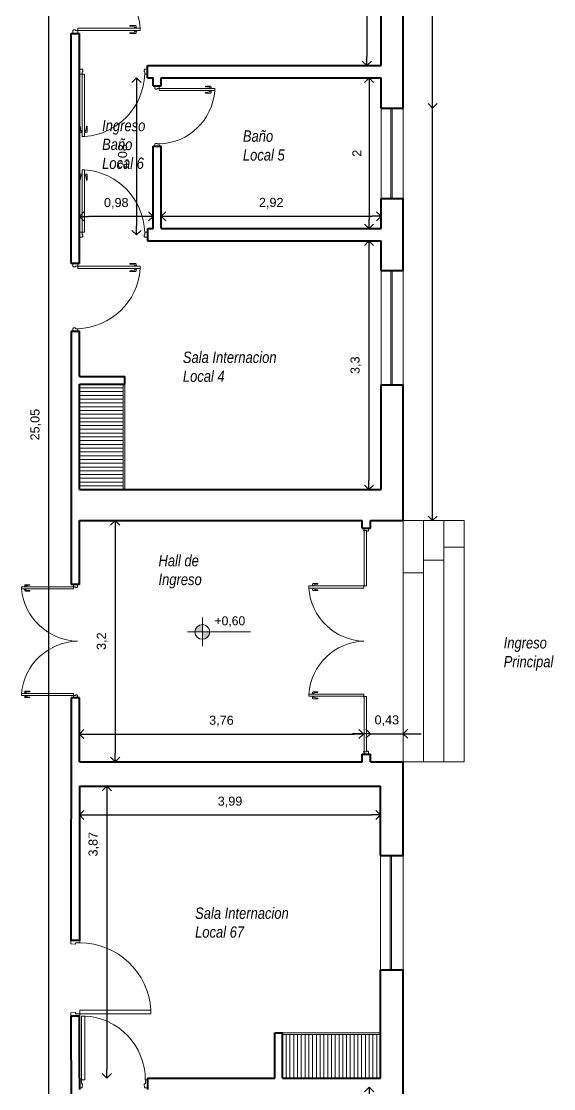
# Model space of a CAD drawing. Header units: millimetres. Extents: x -196 to -130, y 74 to 971.
# Drawn here: x -172.98 to -165.93, y 948.28 to 962.43 of the extents above; entities that cross this region are included whole.
import ezdxf

# ---------------------------------------------------------------- set-up
doc = ezdxf.new("R2010")
doc.units = ezdxf.units.MM
doc.layers.get('0').update_dxf_attribs({"lineweight": 0})
doc.layers.get('Defpoints').update_dxf_attribs({"lineweight": 0})
for name, color, linetype, lineweight in [('Aberturas', 43, 'Continuous', 9), ('cimientos', 63, 'Continuous', 5), ('Cotas', 47, 'Continuous', 5), ('Escaleras y Ascensores', 175, 'Continuous', 5), ('Muebles', 153, 'Continuous', 9), ('Muro Corte', 1, 'Continuous', 40), ('Muro Vista', 3, 'Continuous', 20), ('rotulos', 13, 'Continuous', 5), ('Textos', 2, 'Continuous', 5)]:
    doc.layers.add(name, color=color, linetype=linetype, lineweight=lineweight)
doc.styles.add('FEDE', font='ARIAL.TTF')
doc.dimstyles.new('FEDE', dxfattribs={"dimtxt": 0.12, "dimasz": 0.12, "dimexe": 0.2, "dimexo": 0.2, "dimgap": 0.1, "dimtad": 1, "dimtxsty": 'FEDE', "dimblk": 'OPEN90', "dimcen": 0.12, "dimse1": 1, "dimse2": 1, "dimaunit": 1, "dimazin": 0, "dimtfac": 1, "dimtmove": 0, "dimatfit": 3, "dimldrblk": 'OPEN90', "dimfxl": 0, "dimarcsym": 0})

# ---------------------------------------------------------------- blocks, each defined once
blk = doc.blocks.new('_Open90')
at = {"layer": 'rotulos', "color": 0, "lineweight": -2}
for p, q in [((0, 0), (-1, 0)), ((-0.5, 0.5), (0, 0)), ((0, 0), (-0.5, -0.5))]:
    blk.add_line(p, q, dxfattribs=at)
blk = doc.blocks.new('*D5')
at = {"layer": 'Cotas', "color": 0, "lineweight": -2}
blk.add_line((-167.531, 961.403), (-167.531, 969.796), dxfattribs=at)
at = {"layer": 'Defpoints', "color": 0}
for p in [(-167.954, 969.916), (-167.531, 969.916), (-167.92, 961.283)]:
    blk.add_point(p, dxfattribs=at)
at = {"layer": 'Cotas', "color": 0, "lineweight": -2, "xscale": 0.12, "yscale": 0.12, "zscale": 0.12}
for p, rotation in [((-167.531, 969.916), 90), ((-167.531, 961.283), 270)]:
    blk.add_blockref('_Open90', p, dxfattribs=dict(at, rotation=rotation))
at = {"layer": 'Cotas', "color": 0, "insert": (-167.703, 965.6), "char_height": 0.12, "attachment_point": 5, "rotation": 90, "style": 'FEDE'}
blk.add_mtext('8,63', dxfattribs=at)
blk = doc.blocks.new('*D6')
at = {"layer": 'Cotas', "color": 0, "lineweight": -2}
blk.add_line((-172.619, 944.676), (-172.619, 969.49), dxfattribs=at)
at = {"layer": 'Defpoints', "color": 0}
for p in [(-172.619, 969.61), (-172.449, 969.61), (-172.32, 944.556)]:
    blk.add_point(p, dxfattribs=at)
at = {"layer": 'Cotas', "color": 0, "lineweight": -2, "xscale": 0.12, "yscale": 0.12, "zscale": 0.12}
for p, rotation in [((-172.619, 969.61), 90), ((-172.619, 944.556), 270)]:
    blk.add_blockref('_Open90', p, dxfattribs=dict(at, rotation=rotation))
at = {"layer": 'Cotas', "color": 0, "insert": (-172.791, 957.083), "char_height": 0.12, "attachment_point": 5, "rotation": 90, "style": 'FEDE'}
blk.add_mtext('25,05', dxfattribs=at)
blk = doc.blocks.new('*D40')
at = {"layer": 'Cotas', "color": 0, "lineweight": -2}
blk.add_line((-168.402, 965.026), (-168.402, 961.966), dxfattribs=at)
at = {"layer": 'Defpoints', "color": 0}
for p in [(-168.212, 965.146), (-168.402, 961.846), (-168.212, 961.846)]:
    blk.add_point(p, dxfattribs=at)
at = {"layer": 'Cotas', "color": 0, "lineweight": -2, "xscale": 0.12, "yscale": 0.12, "zscale": 0.12}
for p, rotation in [((-168.402, 965.146), 90), ((-168.402, 961.846), 270)]:
    blk.add_blockref('_Open90', p, dxfattribs=dict(at, rotation=rotation))
at = {"layer": 'Cotas', "color": 0, "insert": (-168.574, 963.496), "char_height": 0.12, "attachment_point": 5, "rotation": 90, "style": 'FEDE'}
blk.add_mtext('3,3', dxfattribs=at)
blk = doc.blocks.new('*D8')
at = {"layer": 'Cotas', "color": 0, "lineweight": -2}
blk.add_line((-171.008, 959.848), (-168.332, 959.848), dxfattribs=at)
at = {"layer": 'Defpoints', "color": 0}
for p in [(-171.128, 961.306), (-168.212, 961.306), (-168.212, 959.848)]:
    blk.add_point(p, dxfattribs=at)
at = {"layer": 'Cotas', "color": 0, "lineweight": -2, "xscale": 0.12, "yscale": 0.12, "zscale": 0.12, "rotation": 180}
blk.add_blockref('_Open90', (-171.128, 959.848), dxfattribs=at)
at = {"layer": 'Cotas', "color": 0, "lineweight": -2, "xscale": 0.12, "yscale": 0.12, "zscale": 0.12}
blk.add_blockref('_Open90', (-168.212, 959.848), dxfattribs=at)
at = {"layer": 'Cotas', "color": 0, "insert": (-169.67, 960.02), "char_height": 0.12, "attachment_point": 5, "style": 'FEDE'}
blk.add_mtext('2,92', dxfattribs=at)
blk = doc.blocks.new('*D9')
at = {"layer": 'Cotas', "color": 0, "lineweight": -2}
blk.add_line((-168.373, 961.563), (-168.373, 959.803), dxfattribs=at)
at = {"layer": 'Defpoints', "color": 0}
for p in [(-167.521, 961.683), (-168.373, 959.683), (-168.216, 959.683)]:
    blk.add_point(p, dxfattribs=at)
at = {"layer": 'Cotas', "color": 0, "lineweight": -2, "xscale": 0.12, "yscale": 0.12, "zscale": 0.12}
for p, rotation in [((-168.373, 961.683), 90), ((-168.373, 959.683), 270)]:
    blk.add_blockref('_Open90', p, dxfattribs=dict(at, rotation=rotation))
at = {"layer": 'Cotas', "color": 0, "insert": (-168.534, 960.683), "char_height": 0.12, "attachment_point": 5, "rotation": 90, "style": 'FEDE'}
blk.add_mtext('2', dxfattribs=at)
blk = doc.blocks.new('*D41')
at = {"layer": 'Cotas', "color": 0, "lineweight": -2}
blk.add_line((-168.375, 959.401), (-168.375, 956.341), dxfattribs=at)
at = {"layer": 'Defpoints', "color": 0}
for p in [(-168.212, 959.521), (-168.375, 956.221), (-168.212, 956.221)]:
    blk.add_point(p, dxfattribs=at)
at = {"layer": 'Cotas', "color": 0, "lineweight": -2, "xscale": 0.12, "yscale": 0.12, "zscale": 0.12}
for p, rotation in [((-168.375, 959.521), 90), ((-168.375, 956.221), 270)]:
    blk.add_blockref('_Open90', p, dxfattribs=dict(at, rotation=rotation))
at = {"layer": 'Cotas', "color": 0, "insert": (-168.547, 957.871), "char_height": 0.12, "attachment_point": 5, "rotation": 90, "style": 'FEDE'}
blk.add_mtext('3,3', dxfattribs=at)
blk = doc.blocks.new('*D10')
at = {"layer": 'Cotas', "color": 0, "lineweight": -2}
blk.add_line((-171.357, 959.846), (-172.092, 959.846), dxfattribs=at)
at = {"layer": 'Defpoints', "color": 0}
for p in [(-172.212, 959.846), (-172.212, 959.846), (-171.237, 959.846)]:
    blk.add_point(p, dxfattribs=at)
at = {"layer": 'Cotas', "color": 0, "lineweight": -2, "xscale": 0.12, "yscale": 0.12, "zscale": 0.12, "rotation": 180}
blk.add_blockref('_Open90', (-172.212, 959.846), dxfattribs=at)
at = {"layer": 'Cotas', "color": 0, "lineweight": -2, "xscale": 0.12, "yscale": 0.12, "zscale": 0.12}
blk.add_blockref('_Open90', (-171.237, 959.846), dxfattribs=at)
at = {"layer": 'Cotas', "color": 0, "insert": (-171.724, 960.018), "char_height": 0.12, "attachment_point": 5, "style": 'FEDE'}
blk.add_mtext('0,98', dxfattribs=at)
blk = doc.blocks.new('*D11')
at = {"layer": 'Cotas', "color": 0, "lineweight": -2}
blk.add_line((-171.456, 961.563), (-171.456, 959.719), dxfattribs=at)
at = {"layer": 'Defpoints', "color": 0}
for p in [(-171.101, 961.683), (-171.456, 959.599), (-171.064, 959.599)]:
    blk.add_point(p, dxfattribs=at)
at = {"layer": 'Cotas', "color": 0, "lineweight": -2, "xscale": 0.12, "yscale": 0.12, "zscale": 0.12}
for p, rotation in [((-171.456, 961.683), 90), ((-171.456, 959.599), 270)]:
    blk.add_blockref('_Open90', p, dxfattribs=dict(at, rotation=rotation))
at = {"layer": 'Cotas', "color": 0, "insert": (-171.629, 960.641), "char_height": 0.12, "attachment_point": 5, "rotation": 90, "style": 'FEDE'}
blk.add_mtext('2,08', dxfattribs=at)
blk = doc.blocks.new('*D35')
at = {"layer": 'Cotas', "color": 0, "lineweight": -2}
blk.add_line((-172.092, 952.979), (-168.567, 952.979), dxfattribs=at)
at = {"layer": 'Defpoints', "color": 0}
for p in [(-168.447, 952.979), (-172.212, 952.611), (-168.447, 952.611)]:
    blk.add_point(p, dxfattribs=at)
at = {"layer": 'Cotas', "color": 0, "lineweight": -2, "xscale": 0.12, "yscale": 0.12, "zscale": 0.12, "rotation": 180}
blk.add_blockref('_Open90', (-172.212, 952.979), dxfattribs=at)
at = {"layer": 'Cotas', "color": 0, "lineweight": -2, "xscale": 0.12, "yscale": 0.12, "zscale": 0.12}
blk.add_blockref('_Open90', (-168.447, 952.979), dxfattribs=at)
at = {"layer": 'Cotas', "color": 0, "insert": (-170.33, 953.151), "char_height": 0.12, "attachment_point": 5, "style": 'FEDE'}
blk.add_mtext('3,76', dxfattribs=at)
blk = doc.blocks.new('*D36')
at = {"layer": 'Cotas', "color": 0, "lineweight": -2}
blk.add_line((-171.739, 955.691), (-171.739, 952.731), dxfattribs=at)
at = {"layer": 'Defpoints', "color": 0}
for p in [(-168.447, 955.811), (-171.739, 952.611), (-168.447, 952.611)]:
    blk.add_point(p, dxfattribs=at)
at = {"layer": 'Cotas', "color": 0, "lineweight": -2, "xscale": 0.12, "yscale": 0.12, "zscale": 0.12}
for p, rotation in [((-171.739, 955.811), 90), ((-171.739, 952.611), 270)]:
    blk.add_blockref('_Open90', p, dxfattribs=dict(at, rotation=rotation))
at = {"layer": 'Cotas', "color": 0, "insert": (-171.911, 954.211), "char_height": 0.12, "attachment_point": 5, "rotation": 90, "style": 'FEDE'}
blk.add_mtext('3,2', dxfattribs=at)
blk = doc.blocks.new('*D37')
at = {"layer": 'Cotas', "color": 0, "lineweight": -2}
blk.add_line((-167.531, 955.931), (-167.531, 969.796), dxfattribs=at)
at = {"layer": 'Defpoints', "color": 0}
for p in [(-167.954, 969.916), (-167.531, 969.916), (-167.92, 955.811)]:
    blk.add_point(p, dxfattribs=at)
at = {"layer": 'Cotas', "color": 0, "lineweight": -2, "xscale": 0.12, "yscale": 0.12, "zscale": 0.12}
for p, rotation in [((-167.531, 969.916), 90), ((-167.531, 955.811), 270)]:
    blk.add_blockref('_Open90', p, dxfattribs=dict(at, rotation=rotation))
at = {"layer": 'Cotas', "color": 0, "insert": (-167.703, 962.864), "char_height": 0.12, "attachment_point": 5, "rotation": 90, "style": 'FEDE'}
blk.add_mtext('14,11', dxfattribs=at)
blk = doc.blocks.new('*D51')
at = {"layer": 'Cotas', "color": 0, "lineweight": -2}
for p, q in [((-168.474, 952.984), (-168.594, 952.984)), ((-168.354, 952.984), (-167.92, 952.984)), ((-167.8, 952.984), (-167.68, 952.984))]:
    blk.add_line(p, q, dxfattribs=at)
at = {"layer": 'Defpoints', "color": 0}
for p in [(-168.354, 952.979), (-167.92, 952.984), (-167.92, 952.979)]:
    blk.add_point(p, dxfattribs=at)
at = {"layer": 'Cotas', "color": 0, "lineweight": -2, "xscale": 0.12, "yscale": 0.12, "zscale": 0.12}
blk.add_blockref('_Open90', (-168.354, 952.984), dxfattribs=at)
at = {"layer": 'Cotas', "color": 0, "lineweight": -2, "xscale": 0.12, "yscale": 0.12, "zscale": 0.12, "rotation": 180}
blk.add_blockref('_Open90', (-167.92, 952.984), dxfattribs=at)
at = {"layer": 'Cotas', "color": 0, "insert": (-168.137, 953.156), "char_height": 0.12, "attachment_point": 5, "style": 'FEDE'}
blk.add_mtext('0,43', dxfattribs=at)
blk = doc.blocks.new('*D55')
at = {"layer": 'Cotas', "color": 0, "lineweight": -2}
blk.add_line((-172.092, 951.906), (-168.341, 951.906), dxfattribs=at)
at = {"layer": 'Defpoints', "color": 0}
for p in [(-172.212, 952.286), (-168.221, 952.286), (-168.221, 951.906)]:
    blk.add_point(p, dxfattribs=at)
at = {"layer": 'Cotas', "color": 0, "lineweight": -2, "xscale": 0.12, "yscale": 0.12, "zscale": 0.12, "rotation": 180}
blk.add_blockref('_Open90', (-172.212, 951.906), dxfattribs=at)
at = {"layer": 'Cotas', "color": 0, "lineweight": -2, "xscale": 0.12, "yscale": 0.12, "zscale": 0.12}
blk.add_blockref('_Open90', (-168.221, 951.906), dxfattribs=at)
at = {"layer": 'Cotas', "color": 0, "insert": (-170.216, 952.078), "char_height": 0.12, "attachment_point": 5, "style": 'FEDE'}
blk.add_mtext('3,99', dxfattribs=at)
blk = doc.blocks.new('*D56')
at = {"layer": 'Cotas', "color": 0, "lineweight": -2}
blk.add_line((-171.849, 952.166), (-171.849, 948.535), dxfattribs=at)
at = {"layer": 'Defpoints', "color": 0}
for p in [(-171.832, 952.286), (-171.849, 948.415), (-171.832, 948.415)]:
    blk.add_point(p, dxfattribs=at)
at = {"layer": 'Cotas', "color": 0, "lineweight": -2, "xscale": 0.12, "yscale": 0.12, "zscale": 0.12}
for p, rotation in [((-171.849, 952.286), 90), ((-171.849, 948.415), 270)]:
    blk.add_blockref('_Open90', p, dxfattribs=dict(at, rotation=rotation))
at = {"layer": 'Cotas', "color": 0, "insert": (-172.021, 951.518), "char_height": 0.12, "attachment_point": 5, "rotation": 90, "style": 'FEDE'}
blk.add_mtext('3,87', dxfattribs=at)
blk = doc.blocks.new('*D57')
at = {"layer": 'Cotas', "color": 0, "lineweight": -2}
blk.add_line((-168.371, 946.785), (-168.371, 948.175), dxfattribs=at)
at = {"layer": 'Defpoints', "color": 0}
for p in [(-168.371, 948.295), (-168.371, 948.295), (-168.371, 946.665)]:
    blk.add_point(p, dxfattribs=at)
at = {"layer": 'Cotas', "color": 0, "lineweight": -2, "xscale": 0.12, "yscale": 0.12, "zscale": 0.12}
for p, rotation in [((-168.371, 948.295), 90), ((-168.371, 946.665), 270)]:
    blk.add_blockref('_Open90', p, dxfattribs=dict(at, rotation=rotation))
at = {"layer": 'Cotas', "color": 0, "insert": (-168.543, 947.48), "char_height": 0.12, "attachment_point": 5, "rotation": 90, "style": 'FEDE'}
blk.add_mtext('1,63', dxfattribs=at)

msp = doc.modelspace()

# ---------------------------------------------------------------- hatches: boundary and pattern name
at = {"layer": 'Cotas'}
h = msp.add_hatch(color=256, dxfattribs=at)
h.paths.add_polyline_path([(-170.486, 954.334, -0.414214), (-170.583, 954.236), (-170.583, 954.334)])
h.paths.add_polyline_path([(-170.681, 954.334, -0.414214), (-170.583, 954.432), (-170.583, 954.334)])

# ---------------------------------------------------------------- linework, layer by layer
msp.add_line((-167.92, 955.116), (-167.92, 954.946))
at = {"layer": 'Aberturas'}
for p, q in [((-172.289, 962.318), (-172.298, 962.309)), ((-172.298, 962.309), (-172.298, 962.272)), ((-172.298, 962.272), (-172.235, 962.272)), ((-172.266, 962.318), (-172.289, 962.318)), ((-172.266, 962.309), (-172.266, 962.318)), ((-172.235, 962.309), (-172.266, 962.309)), ((-172.235, 962.309), (-172.235, 962.34)), ((-172.235, 962.34), (-171.407, 962.34)), ((-171.407, 962.309), (-172.235, 962.309)), ((-172.235, 962.272), (-172.235, 962.309)), ((-171.471, 962.376), (-171.543, 962.376)), ((-171.543, 962.376), (-171.543, 962.367)), ((-171.543, 962.367), (-171.48, 962.358)), ((-171.543, 962.282), (-171.48, 962.291)), ((-171.543, 962.273), (-171.543, 962.282)), ((-171.471, 962.273), (-171.543, 962.273)), ((-171.453, 962.345), (-171.489, 962.345)), ((-171.489, 962.345), (-171.489, 962.34)), ((-171.489, 962.309), (-171.489, 962.304)), ((-171.489, 962.304), (-171.453, 962.304)), ((-171.48, 962.358), (-171.48, 962.345)), ((-171.48, 962.291), (-171.48, 962.304)), ((-171.462, 962.345), (-171.462, 962.367)), ((-171.462, 962.304), (-171.462, 962.282)), ((-171.453, 962.34), (-171.453, 962.345)), ((-171.453, 962.304), (-171.453, 962.309)), ((-171.407, 962.34), (-171.407, 962.309)), ((-172.175, 961.796), (-172.212, 961.796)), ((-172.212, 961.796), (-172.212, 961.733)), ((-172.212, 961.733), (-172.175, 961.733)), ((-172.166, 961.787), (-172.175, 961.796)), ((-172.175, 961.733), (-172.175, 961.765)), ((-172.175, 961.765), (-172.166, 961.765)), ((-172.175, 960.905), (-172.175, 961.733)), ((-172.175, 961.733), (-172.144, 961.733)), ((-172.166, 961.765), (-172.166, 961.787)), ((-172.144, 961.733), (-172.144, 960.905)), ((-171.347, 961.796), (-171.356, 961.787)), ((-171.356, 961.787), (-171.356, 961.765)), ((-171.356, 961.765), (-171.347, 961.765)), ((-171.312, 961.796), (-171.347, 961.796)), ((-171.347, 961.765), (-171.347, 961.733)), ((-171.347, 961.733), (-171.312, 961.733)), ((-171.312, 961.733), (-171.312, 961.796)), ((-171.211, 961.542), (-171.211, 961.575)), ((-171.211, 961.575), (-171.155, 961.575)), ((-171.155, 961.575), (-171.155, 961.542)), ((-170.476, 961.574), (-170.54, 961.574)), ((-170.54, 961.574), (-170.54, 961.566)), ((-170.54, 961.566), (-170.484, 961.558)), ((-170.492, 961.542), (-170.492, 961.546)), ((-170.492, 961.546), (-170.46, 961.546)), ((-170.484, 961.558), (-170.484, 961.546)), ((-170.468, 961.546), (-170.468, 961.566)), ((-170.46, 961.546), (-170.46, 961.542)), ((-171.203, 961.534), (-171.211, 961.542)), ((-171.183, 961.534), (-171.203, 961.534)), ((-171.155, 961.542), (-171.183, 961.542)), ((-171.183, 961.542), (-171.183, 961.534)), ((-170.419, 961.542), (-171.155, 961.542)), ((-171.155, 961.542), (-171.155, 961.514)), ((-171.155, 961.514), (-170.419, 961.514)), ((-170.54, 961.49), (-170.484, 961.498)), ((-170.54, 961.482), (-170.54, 961.49)), ((-170.476, 961.482), (-170.54, 961.482)), ((-170.492, 961.51), (-170.492, 961.514)), ((-170.46, 961.51), (-170.492, 961.51)), ((-170.484, 961.498), (-170.484, 961.51)), ((-170.468, 961.51), (-170.468, 961.49)), ((-170.46, 961.514), (-170.46, 961.51)), ((-170.419, 961.514), (-170.419, 961.542)), ((-168.085, 961.283), (-168.085, 960.083)), ((-168.068, 961.283), (-168.068, 960.083)), ((-172.211, 960.97), (-172.211, 961.042)), ((-172.211, 961.042), (-172.202, 961.042)), ((-172.202, 961.042), (-172.193, 960.979)), ((-172.193, 960.979), (-172.18, 960.979)), ((-172.175, 960.988), (-172.18, 960.988)), ((-172.18, 960.988), (-172.18, 960.952)), ((-172.139, 960.988), (-172.144, 960.988)), ((-172.139, 960.952), (-172.139, 960.988)), ((-172.126, 960.979), (-172.139, 960.979)), ((-172.117, 961.042), (-172.126, 960.979)), ((-172.108, 961.042), (-172.117, 961.042)), ((-172.108, 960.97), (-172.108, 961.042)), ((-172.18, 960.961), (-172.202, 960.961)), ((-172.18, 960.952), (-172.175, 960.952)), ((-172.144, 960.905), (-172.175, 960.905)), ((-172.144, 960.952), (-172.139, 960.952)), ((-172.139, 960.961), (-172.117, 960.961)), ((-171.211, 960.806), (-171.203, 960.814)), ((-171.211, 960.775), (-171.211, 960.806)), ((-171.155, 960.775), (-171.211, 960.775)), ((-171.203, 960.814), (-171.183, 960.814)), ((-171.183, 960.814), (-171.183, 960.806)), ((-171.183, 960.806), (-171.155, 960.806)), ((-171.155, 960.806), (-171.155, 960.775)), ((-172.18, 960.379), (-172.18, 960.415)), ((-172.18, 960.415), (-172.175, 960.415)), ((-172.144, 960.462), (-172.175, 960.462)), ((-172.175, 960.462), (-172.175, 959.634)), ((-172.144, 959.634), (-172.144, 960.462)), ((-172.144, 960.415), (-172.139, 960.415)), ((-172.139, 960.415), (-172.139, 960.379)), ((-172.211, 960.397), (-172.211, 960.325)), ((-172.211, 960.325), (-172.202, 960.325)), ((-172.18, 960.406), (-172.202, 960.406)), ((-172.202, 960.325), (-172.193, 960.388)), ((-172.193, 960.388), (-172.18, 960.388)), ((-172.175, 960.379), (-172.18, 960.379)), ((-172.139, 960.379), (-172.144, 960.379)), ((-172.139, 960.406), (-172.117, 960.406)), ((-172.126, 960.388), (-172.139, 960.388)), ((-172.117, 960.325), (-172.126, 960.388)), ((-172.108, 960.325), (-172.117, 960.325)), ((-172.108, 960.397), (-172.108, 960.325)), ((-172.212, 959.634), (-172.175, 959.634)), ((-172.212, 959.571), (-172.212, 959.634)), ((-172.175, 959.571), (-172.212, 959.571)), ((-172.175, 959.634), (-172.144, 959.634)), ((-172.175, 959.634), (-172.175, 959.602)), ((-172.175, 959.602), (-172.166, 959.602)), ((-172.166, 959.58), (-172.175, 959.571)), ((-172.166, 959.602), (-172.166, 959.58)), ((-171.356, 959.58), (-171.356, 959.602)), ((-171.356, 959.602), (-171.347, 959.602)), ((-171.347, 959.571), (-171.356, 959.58)), ((-171.347, 959.602), (-171.347, 959.634)), ((-171.347, 959.634), (-171.312, 959.634)), ((-171.312, 959.571), (-171.347, 959.571)), ((-171.312, 959.634), (-171.312, 959.571)), ((-172.298, 959.184), (-172.298, 959.221)), ((-172.298, 959.221), (-172.235, 959.221)), ((-172.289, 959.175), (-172.298, 959.184)), ((-172.266, 959.175), (-172.289, 959.175)), ((-172.235, 959.184), (-172.266, 959.184)), ((-172.266, 959.184), (-172.266, 959.175)), ((-172.235, 959.221), (-172.235, 959.184)), ((-171.407, 959.184), (-172.235, 959.184)), ((-172.235, 959.184), (-172.235, 959.152)), ((-172.235, 959.152), (-171.407, 959.152)), ((-171.471, 959.22), (-171.543, 959.22)), ((-171.543, 959.22), (-171.543, 959.211)), ((-171.543, 959.211), (-171.48, 959.202)), ((-171.489, 959.184), (-171.489, 959.188)), ((-171.489, 959.188), (-171.453, 959.188)), ((-171.489, 959.148), (-171.489, 959.152)), ((-171.453, 959.148), (-171.489, 959.148)), ((-171.48, 959.202), (-171.48, 959.188)), ((-171.48, 959.134), (-171.48, 959.148)), ((-171.462, 959.188), (-171.462, 959.211)), ((-171.462, 959.148), (-171.462, 959.125)), ((-171.453, 959.188), (-171.453, 959.184)), ((-171.453, 959.152), (-171.453, 959.148)), ((-171.407, 959.152), (-171.407, 959.184)), ((-171.543, 959.125), (-171.48, 959.134)), ((-171.543, 959.116), (-171.543, 959.125)), ((-171.471, 959.116), (-171.543, 959.116)), ((-168.085, 959.129), (-168.085, 957.612)), ((-168.068, 959.129), (-168.068, 957.612)), ((-172.298, 958.356), (-172.289, 958.365)), ((-172.298, 958.321), (-172.298, 958.356)), ((-172.235, 958.321), (-172.298, 958.321)), ((-172.289, 958.365), (-172.266, 958.365)), ((-172.266, 958.365), (-172.266, 958.356)), ((-172.266, 958.356), (-172.235, 958.356)), ((-172.235, 958.356), (-172.235, 958.321)), ((-168.436, 955.711), (-168.436, 955.679)), ((-168.38, 955.711), (-168.436, 955.711)), ((-168.436, 955.679), (-168.408, 955.679)), ((-168.436, 955.679), (-168.408, 955.679)), ((-168.436, 954.947), (-168.436, 955.679)), ((-168.408, 955.679), (-168.408, 955.671)), ((-168.408, 955.679), (-168.408, 954.947)), ((-168.408, 955.671), (-168.388, 955.671)), ((-168.388, 955.671), (-168.38, 955.679)), ((-168.38, 955.679), (-168.38, 955.711)), ((-172.982, 954.93), (-172.292, 954.93)), ((-172.982, 954.904), (-172.982, 954.93)), ((-172.292, 954.904), (-172.982, 954.904)), ((-172.944, 954.934), (-172.944, 954.93)), ((-172.914, 954.934), (-172.944, 954.934)), ((-172.944, 954.904), (-172.944, 954.9)), ((-172.944, 954.9), (-172.914, 954.9)), ((-172.936, 954.934), (-172.936, 954.953)), ((-172.936, 954.9), (-172.936, 954.882)), ((-172.929, 954.96), (-172.869, 954.96)), ((-172.869, 954.953), (-172.921, 954.945)), ((-172.921, 954.945), (-172.921, 954.934)), ((-172.921, 954.889), (-172.921, 954.9)), ((-172.914, 954.93), (-172.914, 954.934)), ((-172.914, 954.9), (-172.914, 954.904)), ((-172.869, 954.96), (-172.869, 954.953)), ((-172.24, 954.961), (-172.292, 954.961)), ((-172.292, 954.961), (-172.292, 954.93)), ((-172.292, 954.93), (-172.266, 954.93)), ((-172.292, 954.93), (-172.292, 954.904)), ((-172.266, 954.93), (-172.266, 954.923)), ((-172.266, 954.923), (-172.247, 954.923)), ((-172.247, 954.923), (-172.24, 954.93)), ((-172.24, 954.93), (-172.24, 954.961)), ((-169.172, 954.915), (-169.172, 954.943)), ((-169.172, 954.943), (-168.44, 954.943)), ((-168.44, 954.915), (-169.172, 954.915)), ((-169.099, 954.947), (-169.131, 954.947)), ((-169.131, 954.947), (-169.131, 954.943)), ((-169.131, 954.915), (-169.131, 954.911)), ((-169.131, 954.911), (-169.099, 954.911)), ((-169.123, 954.947), (-169.123, 954.967)), ((-169.123, 954.911), (-169.123, 954.891)), ((-169.115, 954.975), (-169.051, 954.975)), ((-169.051, 954.967), (-169.107, 954.959)), ((-169.107, 954.959), (-169.107, 954.947)), ((-169.107, 954.899), (-169.107, 954.911)), ((-169.051, 954.891), (-169.107, 954.899)), ((-169.099, 954.943), (-169.099, 954.947)), ((-169.099, 954.911), (-169.099, 954.915)), ((-169.051, 954.975), (-169.051, 954.967)), ((-169.051, 954.883), (-169.051, 954.891)), ((-168.44, 954.943), (-168.44, 954.915)), ((-168.408, 954.947), (-168.436, 954.947)), ((-172.929, 954.874), (-172.869, 954.874)), ((-172.869, 954.882), (-172.921, 954.889)), ((-172.869, 954.874), (-172.869, 954.882)), ((-169.115, 954.883), (-169.051, 954.883)), ((-172.982, 953.518), (-172.982, 953.492)), ((-172.292, 953.518), (-172.982, 953.518)), ((-172.982, 953.492), (-172.292, 953.492)), ((-172.944, 953.518), (-172.944, 953.522)), ((-172.944, 953.522), (-172.914, 953.522)), ((-172.944, 953.488), (-172.944, 953.492)), ((-172.914, 953.488), (-172.944, 953.488)), ((-172.936, 953.522), (-172.936, 953.541)), ((-172.936, 953.488), (-172.936, 953.47)), ((-172.929, 953.548), (-172.869, 953.548)), ((-172.869, 953.541), (-172.921, 953.533)), ((-172.921, 953.533), (-172.921, 953.522)), ((-172.921, 953.477), (-172.921, 953.488)), ((-172.869, 953.47), (-172.921, 953.477)), ((-172.914, 953.522), (-172.914, 953.518)), ((-172.914, 953.492), (-172.914, 953.488)), ((-172.869, 953.548), (-172.869, 953.541)), ((-172.292, 953.492), (-172.292, 953.518)), ((-172.292, 953.461), (-172.292, 953.492)), ((-172.292, 953.492), (-172.266, 953.492)), ((-172.266, 953.492), (-172.266, 953.5)), ((-172.266, 953.5), (-172.247, 953.5)), ((-172.247, 953.5), (-172.24, 953.492)), ((-172.24, 953.492), (-172.24, 953.461)), ((-168.44, 953.508), (-169.172, 953.508)), ((-169.172, 953.508), (-169.172, 953.48)), ((-169.172, 953.48), (-168.44, 953.48)), ((-169.131, 953.512), (-169.099, 953.512)), ((-169.131, 953.508), (-169.131, 953.512)), ((-169.131, 953.476), (-169.131, 953.48)), ((-169.099, 953.476), (-169.131, 953.476)), ((-169.123, 953.512), (-169.123, 953.531)), ((-169.123, 953.476), (-169.123, 953.456)), ((-169.115, 953.539), (-169.051, 953.539)), ((-169.051, 953.531), (-169.107, 953.524)), ((-169.107, 953.524), (-169.107, 953.512)), ((-169.107, 953.464), (-169.107, 953.476)), ((-169.099, 953.512), (-169.099, 953.508)), ((-169.099, 953.48), (-169.099, 953.476)), ((-169.051, 953.539), (-169.051, 953.531)), ((-168.44, 953.48), (-168.44, 953.508)), ((-168.408, 953.475), (-168.436, 953.475)), ((-168.436, 953.475), (-168.436, 952.744)), ((-168.408, 952.744), (-168.408, 953.475)), ((-172.929, 953.462), (-172.869, 953.462)), ((-172.869, 953.462), (-172.869, 953.47)), ((-172.24, 953.461), (-172.292, 953.461)), ((-169.115, 953.448), (-169.051, 953.448)), ((-169.051, 953.456), (-169.107, 953.464)), ((-169.051, 953.448), (-169.051, 953.456)), ((-168.436, 952.744), (-168.408, 952.744)), ((-168.436, 952.744), (-168.408, 952.744)), ((-168.436, 952.711), (-168.436, 952.744)), ((-168.38, 952.711), (-168.436, 952.711)), ((-168.408, 952.752), (-168.388, 952.752)), ((-168.408, 952.744), (-168.408, 952.752)), ((-168.388, 952.752), (-168.38, 952.744)), ((-168.38, 952.744), (-168.38, 952.711)), ((-168.094, 951.369), (-168.094, 949.851)), ((-168.077, 951.369), (-168.077, 949.851)), ((-172.325, 950.239), (-172.207, 950.239)), ((-172.325, 950.198), (-172.325, 950.239)), ((-172.207, 950.239), (-172.325, 950.239)), ((-172.207, 950.239), (-172.207, 950.209)), ((-172.266, 950.192), (-172.325, 950.198)), ((-172.266, 950.209), (-172.266, 950.192)), ((-172.207, 950.209), (-172.266, 950.209)), ((-172.266, 949.286), (-172.325, 949.28)), ((-172.325, 949.28), (-172.325, 949.239)), ((-172.325, 949.239), (-172.207, 949.239)), ((-172.266, 949.268), (-172.266, 949.286)), ((-172.266, 949.274), (-172.266, 949.286)), ((-172.207, 949.268), (-172.266, 949.268)), ((-172.207, 949.268), (-172.207, 949.315)), ((-172.207, 949.315), (-171.267, 949.315)), ((-172.207, 949.239), (-172.207, 949.268)), ((-171.267, 949.268), (-172.207, 949.268)), ((-172.185, 949.239), (-172.186, 948.393)), ((-172.143, 949.239), (-172.185, 949.239)), ((-172.143, 948.393), (-172.143, 949.239)), ((-171.267, 949.315), (-171.267, 949.268)), ((-172.212, 948.393), (-172.186, 948.393)), ((-172.212, 948.287), (-172.212, 948.393)), ((-172.186, 948.393), (-172.186, 948.34)), ((-172.186, 948.393), (-172.143, 948.393)), ((-171.338, 948.393), (-171.338, 948.34)), ((-171.312, 948.393), (-171.338, 948.393)), ((-171.312, 948.287), (-171.312, 948.393)), ((-171.312, 948.393), (-171.312, 948.286)), ((-172.175, 948.287), (-172.212, 948.287)), ((-172.186, 948.34), (-172.17, 948.34)), ((-172.18, 948.34), (-172.17, 948.34)), ((-172.17, 948.34), (-172.175, 948.287)), ((-171.338, 948.34), (-171.354, 948.34)), ((-171.354, 948.34), (-171.349, 948.287)), ((-171.349, 948.287), (-171.312, 948.287))]:
    msp.add_line(p, q, dxfattribs=at)
for centre in [(-168.44, 955.679), (-168.44, 954.947), (-168.44, 953.475), (-168.44, 952.744)]:
    msp.add_circle(centre, 0.00442, dxfattribs=at)
for centre, radius, start, end in [((-172.262, 962.28), 0.858, 4.0508, 88.1688), ((-171.471, 962.367), 0.009, 0, 90), ((-171.471, 962.282), 0.009, 270, 0), ((-172.204, 961.761), 0.858, 274.0508, 358.1688), ((-170.476, 961.566), 0.008, 0, 90), ((-171.179, 961.568), 0.762, 271.8312, 355.9492), ((-170.476, 961.49), 0.008, 270, 0), ((-172.202, 960.97), 0.009, 180, 270), ((-172.117, 960.97), 0.009, 270, 0), ((-172.204, 959.606), 0.858, 1.8312, 85.9492), ((-172.202, 960.397), 0.009, 90, 180), ((-172.117, 960.397), 0.009, 0, 90), ((-172.262, 959.213), 0.858, 271.8312, 355.9492), ((-171.471, 959.211), 0.009, 0, 90), ((-171.471, 959.125), 0.009, 270, 0), ((-172.218, 954.979), 0.768, 185.5689, 268.3825), ((-172.929, 954.953), 0.0075, 90, 180), ((-168.416, 954.968), 0.758, 184.0508, 268.1688), ((-169.115, 954.967), 0.00795, 90, 180), ((-169.115, 954.891), 0.00795, 180, 270), ((-172.929, 954.882), 0.0075, 180, 270), ((-172.218, 953.444), 0.768, 91.6175, 174.4311), ((-168.416, 953.454), 0.758, 91.8312, 175.9492), ((-172.929, 953.541), 0.0075, 90, 180), ((-169.115, 953.531), 0.00795, 90, 180), ((-172.929, 953.47), 0.0075, 180, 270), ((-169.115, 953.456), 0.00795, 180, 270), ((-172.207, 949.268), 0.941, 2.8598, 90), ((-172.186, 948.393), 0.847, 0, 87.1402)]:
    msp.add_arc(centre, radius, start, end, dxfattribs=at)
at = {"layer": 'cimientos'}
for p, q in [((-167.92, 955.811), (-167.11, 955.811)), ((-167.92, 955.811), (-167.92, 952.611)), ((-167.65, 955.811), (-167.65, 952.611)), ((-167.38, 955.811), (-167.38, 952.611)), ((-167.11, 955.811), (-167.11, 952.611)), ((-167.92, 952.611), (-167.11, 952.611))]:
    msp.add_line(p, q, dxfattribs=at)
at = {"layer": 'Cotas'}
for p, q in [((-170.583, 954.334), (-170.583, 954.525)), ((-169.946, 954.334), (-170.779, 954.334)), ((-170.583, 954.334), (-170.583, 954.143))]:
    msp.add_line(p, q, dxfattribs=at)
msp.add_circle((-170.583, 954.334), 0.0978, dxfattribs=at)
at = {"layer": 'Escaleras y Ascensores'}
for p, q in [((-167.38, 955.456), (-167.38, 955.286)), ((-167.11, 955.456), (-167.38, 955.456)), ((-167.65, 955.286), (-167.65, 955.116)), ((-167.38, 955.286), (-167.65, 955.286)), ((-167.65, 955.116), (-167.92, 955.116))]:
    msp.add_line(p, q, dxfattribs=at)
at = {"layer": 'Muebles'}
for p, q in [((-171.632, 957.621), (-171.632, 956.221)), ((-171.612, 957.621), (-171.612, 956.221)), ((-172.212, 957.571), (-171.632, 957.571)), ((-172.212, 957.521), (-171.632, 957.521)), ((-172.212, 957.471), (-171.632, 957.471)), ((-172.212, 957.421), (-171.632, 957.421)), ((-172.212, 957.371), (-171.632, 957.371)), ((-172.212, 957.321), (-171.632, 957.321)), ((-172.212, 957.271), (-171.632, 957.271)), ((-172.212, 957.221), (-171.632, 957.221)), ((-172.212, 957.171), (-171.632, 957.171)), ((-172.212, 957.121), (-171.632, 957.121)), ((-172.212, 957.071), (-171.632, 957.071)), ((-172.212, 957.021), (-171.632, 957.021)), ((-172.212, 956.971), (-171.632, 956.971)), ((-172.212, 956.921), (-171.632, 956.921)), ((-172.212, 956.871), (-171.632, 956.871)), ((-172.212, 956.821), (-171.632, 956.821)), ((-172.212, 956.771), (-171.632, 956.771)), ((-172.212, 956.721), (-171.632, 956.721)), ((-172.212, 956.671), (-171.632, 956.671)), ((-172.212, 956.621), (-171.632, 956.621)), ((-172.212, 956.571), (-171.632, 956.571)), ((-172.212, 956.521), (-171.632, 956.521)), ((-172.212, 956.471), (-171.632, 956.471)), ((-172.212, 956.421), (-171.632, 956.421)), ((-172.212, 956.371), (-171.632, 956.371)), ((-172.212, 956.321), (-171.632, 956.321)), ((-172.212, 956.271), (-171.632, 956.271)), ((-169.521, 949.015), (-168.221, 949.015)), ((-169.521, 948.995), (-168.221, 948.995)), ((-169.471, 948.415), (-169.471, 948.995)), ((-169.421, 948.415), (-169.421, 948.995)), ((-169.371, 948.415), (-169.371, 948.995)), ((-169.321, 948.415), (-169.321, 948.995)), ((-169.271, 948.415), (-169.271, 948.995)), ((-169.221, 948.415), (-169.221, 948.995)), ((-169.171, 948.415), (-169.171, 948.995)), ((-169.121, 948.415), (-169.121, 948.995)), ((-169.071, 948.415), (-169.071, 948.995)), ((-169.021, 948.415), (-169.021, 948.995)), ((-168.971, 948.415), (-168.971, 948.995)), ((-168.921, 948.415), (-168.921, 948.995)), ((-168.871, 948.415), (-168.871, 948.995)), ((-168.821, 948.415), (-168.821, 948.995)), ((-168.771, 948.415), (-168.771, 948.995)), ((-168.721, 948.415), (-168.721, 948.995)), ((-168.671, 948.415), (-168.671, 948.995)), ((-168.621, 948.415), (-168.621, 948.995)), ((-168.571, 948.415), (-168.571, 948.995)), ((-168.521, 948.415), (-168.521, 948.995)), ((-168.471, 948.415), (-168.471, 948.995)), ((-168.421, 948.415), (-168.421, 948.995)), ((-168.371, 948.415), (-168.371, 948.995)), ((-168.321, 948.415), (-168.321, 948.995)), ((-168.271, 948.415), (-168.271, 948.995))]:
    msp.add_line(p, q, dxfattribs=at)
at = {"layer": 'Muro Corte'}
for p, q in [((-168.212, 961.846), (-168.212, 963.521)), ((-167.92, 961.283), (-167.92, 963.521)), ((-172.32, 962.272), (-172.212, 962.272)), ((-172.32, 959.221), (-172.32, 962.272)), ((-172.212, 959.221), (-172.212, 962.272)), ((-171.312, 961.846), (-168.212, 961.846)), ((-171.312, 961.683), (-171.312, 961.846)), ((-171.312, 961.683), (-171.237, 961.683)), ((-171.237, 961.575), (-171.237, 961.683)), ((-171.237, 961.575), (-171.128, 961.575)), ((-171.128, 961.575), (-171.128, 961.683)), ((-171.128, 961.683), (-168.212, 961.683)), ((-168.212, 961.283), (-168.212, 961.683)), ((-168.212, 961.283), (-167.92, 961.283)), ((-171.237, 960.775), (-171.128, 960.775)), ((-171.237, 959.683), (-171.237, 960.775)), ((-171.128, 959.683), (-171.128, 960.775)), ((-168.212, 960.083), (-167.92, 960.083)), ((-168.212, 959.683), (-168.212, 960.083)), ((-167.92, 959.129), (-167.92, 960.083)), ((-171.312, 959.683), (-171.312, 959.521)), ((-171.312, 959.683), (-171.237, 959.683)), ((-171.128, 959.683), (-168.212, 959.683)), ((-171.312, 959.521), (-168.212, 959.521)), ((-168.212, 959.129), (-168.212, 959.521)), ((-172.212, 959.221), (-172.32, 959.221)), ((-168.212, 959.129), (-167.92, 959.129)), ((-172.32, 958.321), (-172.212, 958.321)), ((-172.32, 958.321), (-172.32, 954.961)), ((-172.32, 958.321), (-172.212, 958.321)), ((-172.212, 957.721), (-172.212, 958.321)), ((-172.212, 957.721), (-171.612, 957.721)), ((-172.212, 956.221), (-172.212, 957.621)), ((-172.212, 957.621), (-171.612, 957.621)), ((-171.612, 957.621), (-171.612, 957.721)), ((-168.212, 957.612), (-167.92, 957.612)), ((-168.212, 956.221), (-168.212, 957.612)), ((-167.92, 955.811), (-167.92, 957.612)), ((-172.212, 956.221), (-168.212, 956.221)), ((-172.212, 955.811), (-168.462, 955.811)), ((-172.212, 954.961), (-172.212, 955.811)), ((-168.462, 955.711), (-168.462, 955.811)), ((-168.354, 955.711), (-168.354, 955.811)), ((-168.354, 955.811), (-167.92, 955.811)), ((-168.462, 955.711), (-168.354, 955.711)), ((-172.212, 954.961), (-172.32, 954.961)), ((-172.322, 953.461), (-172.325, 950.239)), ((-172.212, 953.461), (-172.32, 953.461)), ((-172.212, 952.611), (-172.212, 953.461)), ((-168.462, 952.711), (-168.354, 952.711)), ((-168.462, 952.611), (-168.462, 952.711)), ((-168.354, 952.611), (-168.354, 952.711)), ((-172.212, 952.611), (-168.462, 952.611)), ((-168.354, 952.611), (-167.92, 952.611)), ((-167.92, 951.369), (-167.92, 952.611)), ((-172.212, 952.286), (-168.221, 952.286)), ((-172.212, 952.286), (-172.212, 950.239)), ((-168.221, 951.369), (-168.221, 952.286)), ((-168.221, 951.369), (-167.92, 951.369)), ((-172.212, 950.239), (-172.32, 950.239)), ((-168.221, 949.851), (-167.92, 949.851)), ((-168.221, 948.415), (-168.221, 949.851)), ((-167.92, 947.859), (-167.92, 949.851)), ((-172.325, 949.239), (-172.32, 948.065)), ((-172.212, 949.239), (-172.32, 949.239)), ((-172.212, 948.415), (-172.212, 949.239)), ((-169.621, 948.415), (-169.621, 949.015)), ((-169.621, 949.015), (-169.521, 949.015)), ((-169.521, 948.415), (-169.521, 949.015)), ((-172.212, 948.415), (-172.212, 948.265)), ((-172.212, 948.389), (-172.212, 948.291)), ((-172.212, 948.389), (-172.212, 948.291)), ((-172.212, 948.389), (-172.212, 948.291)), ((-171.312, 948.415), (-169.621, 948.415)), ((-171.312, 948.415), (-171.312, 948.265)), ((-171.312, 948.389), (-171.312, 948.291)), ((-171.312, 948.389), (-171.312, 948.291)), ((-171.312, 948.389), (-171.312, 948.291)), ((-169.521, 948.415), (-168.221, 948.415))]:
    msp.add_line(p, q, dxfattribs=at)
at = {"layer": 'Muro Vista'}
for p, q in [((-168.212, 961.283), (-168.212, 960.083)), ((-167.92, 961.283), (-167.92, 960.083)), ((-168.212, 959.129), (-168.212, 957.612)), ((-167.92, 959.129), (-167.92, 957.612)), ((-168.221, 951.369), (-168.221, 949.851)), ((-167.92, 951.369), (-167.92, 949.851))]:
    msp.add_line(p, q, dxfattribs=at)

# ---------------------------------------------------------------- texts
at = {"layer": 'Cotas', "insert": (-170.421, 954.399), "char_height": 0.12, "width": 1.76019, "attachment_point": 7}
msp.add_mtext('+0,60', dxfattribs=at)
at = {"layer": 'Textos', "char_height": 0.18, "width": 2.6129}
for s, insert, attachment_point in [('{\\fArial Narrow|b0|i1|c0|p34;\\H0.8333x;Ingreso\\PBaño\\PLocal 6}', (-171.912, 960.473), 7), ('{\\fArial Narrow|b0|i1|c0|p34;\\H0.8333x;Baño\\PLocal 5}', (-170.045, 960.583), 7), ('{\\fArial Narrow|b0|i1|c0|p34;\\H0.8333x;Sala Internacion\\PLocal 4}', (-170.841, 957.649), 7), ('{\\fArial Narrow|b0|i1|c0|p34;\\H0.8333x;Hall de \\PIngreso}', (-171.164, 955.355), 1), ('{\\fArial Narrow|b0|i1|c0|p34;\\H0.8333x;Ingreso\\PPrincipal}', (-166.588, 953.819), 7), ('{\\fArial Narrow|b0|i1|c0|p34;\\H0.8333x;Sala Internacion\\PLocal 67}', (-170.679, 950.276), 7)]:
    msp.add_mtext(s, dxfattribs=dict(at, insert=insert, attachment_point=attachment_point))

# ---------------------------------------------------------------- dimensions: what is measured, and where the dimension line sits
at = {"layer": 'Cotas'}
for base, p1, p2, picture, middle in [((-167.531, 969.916), (-167.92, 961.283), (-167.954, 969.916), '*D5', (-167.703, 965.6)), ((-167.53075, 969.91632), (-167.92036, 955.81131), (-167.95412, 969.91632), '*D37', (-167.70287, 962.86382)), ((-172.619, 969.61), (-172.32, 944.556), (-172.449, 969.61), '*D6', (-172.791, 957.083)), ((-168.402, 961.846), (-168.212, 965.146), (-168.212, 961.846), '*D40', (-168.574, 963.496)), ((-171.456, 959.599), (-171.101, 961.683), (-171.064, 959.599), '*D11', (-171.629, 960.641)), ((-168.373, 959.683), (-167.521, 961.683), (-168.216, 959.683), '*D9', (-168.534, 960.683)), ((-168.375, 956.221), (-168.212, 959.521), (-168.212, 956.221), '*D41', (-168.547, 957.871)), ((-171.739, 952.611), (-168.447, 955.811), (-168.447, 952.611), '*D36', (-171.911, 954.211)), ((-168.371, 948.295), (-168.371, 946.665), (-168.371, 948.295), '*D57', (-168.543, 947.48))]:
    dim = msp.add_linear_dim(base=base, p1=p1, p2=p2, angle=90, dimstyle='FEDE', dxfattribs=at)
    dim.commit()
    dim.dimension.update_dxf_attribs({"geometry": picture, "text_midpoint": middle})
for base, p1, p2, picture, middle in [((-168.212, 959.848), (-171.128, 961.306), (-168.212, 961.306), '*D8', (-169.67, 960.02)), ((-172.212, 959.8457), (-171.2368, 959.8457), (-172.212, 959.8457), '*D10', (-171.7244, 960.0179)), ((-168.44702, 952.97909), (-172.212, 952.61147), (-168.44702, 952.61131), '*D35', (-170.32951, 953.15121)), ((-168.221, 951.906), (-172.212, 952.286), (-168.221, 952.286), '*D55', (-170.216, 952.078))]:
    dim = msp.add_linear_dim(base=base, p1=p1, p2=p2, dimstyle='FEDE', dxfattribs=at)
    dim.commit()
    dim.dimension.update_dxf_attribs({"geometry": picture, "text_midpoint": middle})
dim = msp.add_linear_dim(base=(-167.92, 952.984), p1=(-168.354, 952.979), p2=(-167.92, 952.979), dimstyle='FEDE', dxfattribs=at)
dim.commit()
dim.dimension.update_dxf_attribs({"geometry": '*D51', "text_midpoint": (-168.137, 952.984), "dimtype": 160})
dim = msp.add_linear_dim(base=(-171.849, 948.415), p1=(-171.832, 952.286), p2=(-171.832, 948.415), angle=90, dimstyle='FEDE', dxfattribs=at)
dim.commit()
dim.dimension.update_dxf_attribs({"geometry": '*D56', "text_midpoint": (-171.849, 951.518), "dimtype": 160})

doc.saveas('drawing.dxf')
